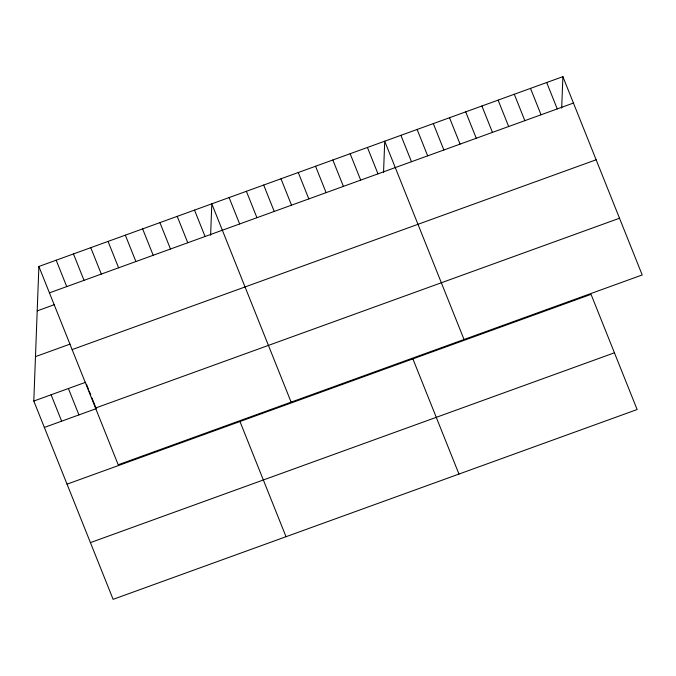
<?xml version="1.0" encoding="UTF-8"?>
<svg xmlns="http://www.w3.org/2000/svg" width="676" height="676" viewBox="0 0 676 676"><rect width="100%" height="100%" fill="white"/><g stroke="black" fill="none" stroke-linecap="round" stroke-linejoin="round"><path stroke-width="1.01" d="M67.042 484.16L591.052 294.347L637.122 409.529L113.112 599.342L33.8 401.045L38.878 266.471L562.888 76.658L642.2 274.955L118.199 464.775L38.878 266.471M210.616 235.29L211.799 203.831L291.119 402.135M383.537 172.65L384.72 141.191L464.04 339.496M561.697 108.109L562.888 76.658M49.432 292.869L573.442 103.048M37.205 310.884L54.494 304.614M35.473 356.632L70.059 344.109M72.129 349.593L596.131 159.781M33.8 401.045L85.675 382.253M95.502 408.042L619.512 218.23M44.354 427.435L96.229 408.642L91.928 397.885M90.423 542.617L614.425 352.796M546.69 82.523L557.244 108.912M530.491 88.387L541.045 114.776M514.292 94.26L524.846 120.649M498.102 100.124L508.656 126.513M481.903 105.988L492.458 132.378M465.705 111.861L476.259 138.25M449.506 117.725L460.069 144.115M433.316 123.59L443.87 149.979M417.117 129.462L427.671 155.852M400.919 135.327L411.473 161.716M367.431 147.461L377.985 173.85M350.143 153.722L360.697 180.112M412.892 358.88L458.962 474.062M332.845 159.984L343.4 186.373M315.557 166.254L326.111 192.643M298.26 172.515L308.822 198.905M280.971 178.777L291.525 205.166M263.682 185.038L274.236 211.436M246.385 191.308L256.939 217.697M229.096 197.569L239.65 223.959M194.511 210.101L205.065 236.49M177.222 216.362L187.776 242.752M239.963 421.52L286.032 536.702M159.925 222.624L170.479 249.013M142.636 228.894L153.19 255.283M125.339 235.155L135.901 261.544M108.05 241.416L118.604 267.806M90.761 247.686L101.316 274.076M73.464 253.948L84.018 280.337M56.176 260.209L66.73 286.599M86.46 384.205L88.412 389.089M89.198 391.049L90.761 394.953M68.386 388.514L78.94 414.903M51.089 394.776L61.651 421.165"/></g></svg>
